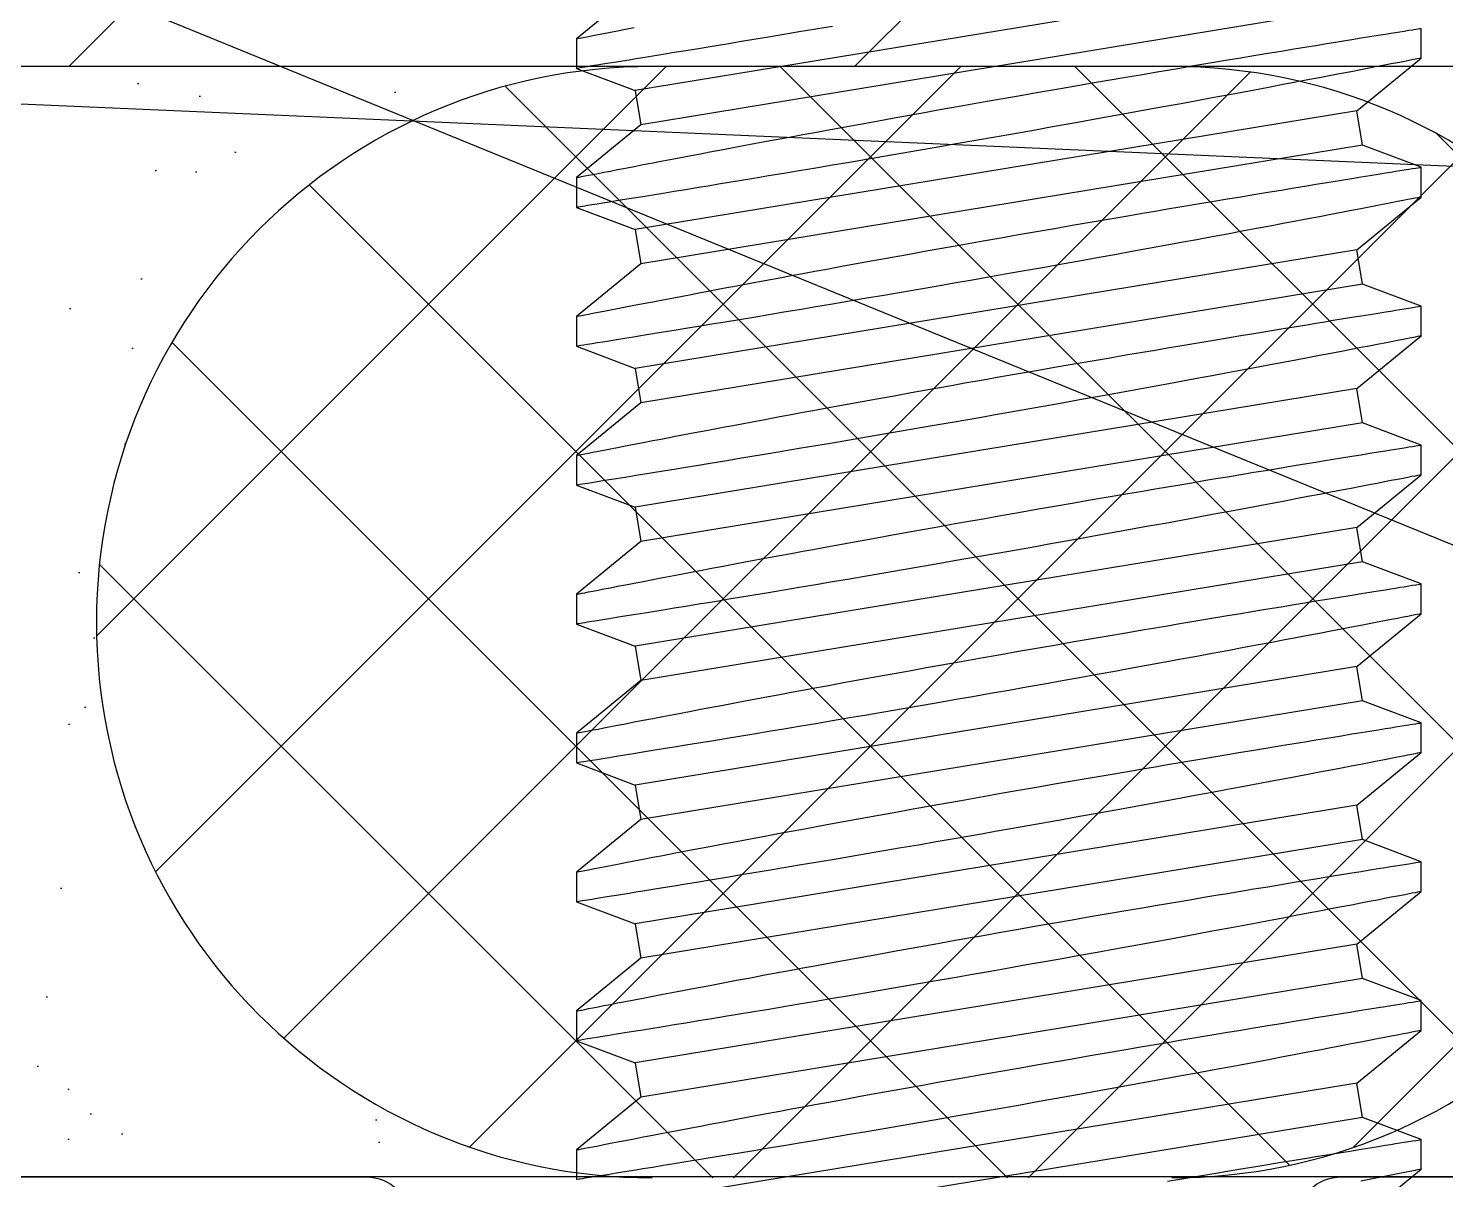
# Model space of a CAD drawing. Extents: x -8.2 to 7.4, y 38.5 to 59.2.
# Drawn here: x -3.2022 to -2.8834, y 43.3809 to 43.6399 of the extents above; entities that cross this region are included whole.
import ezdxf

# ---------------------------------------------------------------- set-up
doc = ezdxf.new("R2010")
doc.units = 0
doc.header["$MEASUREMENT"] = 0
doc.layers.get('0').update_dxf_attribs({"linetype": 'CONTINUOUS'})
for name, color, linetype in [('DIM', 7, 'CONTINUOUS'), ('FRAME', 1, 'CONTINUOUS'), ('GASKET', 1, 'CONTINUOUS'), ('HATCH1', 4, 'CONTINUOUS'), ('MISC', 7, 'CONTINUOUS'), ('SEALANT', 1, 'CONTINUOUS')]:
    doc.layers.add(name, color=color, linetype=linetype)
doc.styles.get("Standard").update_dxf_attribs({"font": 'arial.ttf'})
doc.dimstyles.new('FULL SCALE', dxfattribs={"dimscale": 0.75, "dimtxt": 0.18, "dimasz": 0.18, "dimexe": 0.18, "dimexo": 0.0625, "dimgap": 0.09, "dimtad": 0, "dimtih": 1, "dimtoh": 1, "dimdec": 3, "dimzin": 0, "dimdsep": 46, "dimtxsty": 'Standard', "dimcen": 0.09, "dimadec": 0, "dimazin": 0, "dimtfac": 1, "dimtdec": 3, "dimtofl": 0, "dimtmove": 0, "dimatfit": 3, "dimfxl": 0, "dimtolj": 1, "dimtzin": 0, "dimarcsym": 0})

# ---------------------------------------------------------------- blocks, each defined once
blk = doc.blocks.new('A$C03F823DF')
at = {"color": 7, "linetype": 'Continuous'}
for p, q in [((0.6122, 0.276), (0.6055, 0.276)), ((0.62406, 0.26153), (0.6122, 0.276)), ((0.63675, 0.276), (0.63177, 0.2628)), ((0.64345, 0.276), (0.63675, 0.276)), ((0.65531, 0.26153), (0.64345, 0.276)), ((0.668, 0.276), (0.66302, 0.2628)), ((0.6747, 0.276), (0.668, 0.276)), ((0.68656, 0.26153), (0.6747, 0.276)), ((0.69925, 0.276), (0.69427, 0.2628)), ((0.70595, 0.276), (0.69925, 0.276)), ((0.71781, 0.26153), (0.70595, 0.276)), ((0.7305, 0.276), (0.72552, 0.2628)), ((0.7372, 0.276), (0.7305, 0.276)), ((0.74906, 0.26153), (0.7372, 0.276)), ((0.76175, 0.276), (0.75677, 0.2628)), ((0.76845, 0.276), (0.76175, 0.276)), ((0.78031, 0.26153), (0.76845, 0.276)), ((0.793, 0.276), (0.78802, 0.2628)), ((0.7997, 0.276), (0.793, 0.276)), ((0.81156, 0.26153), (0.7997, 0.276)), ((0.82425, 0.276), (0.81927, 0.2628)), ((0.83095, 0.276), (0.82425, 0.276)), ((0.84281, 0.26153), (0.83095, 0.276)), ((0.8555, 0.276), (0.85052, 0.2628)), ((0.8622, 0.276), (0.8555, 0.276)), ((0.87406, 0.26153), (0.8622, 0.276)), ((0.61951, 0.0992), (0.59281, 0.26153)), ((0.62722, 0.10047), (0.60052, 0.2628)), ((0.63177, 0.2628), (0.62406, 0.26153)), ((0.65076, 0.0992), (0.62406, 0.26153)), ((0.65847, 0.10047), (0.63177, 0.2628)), ((0.66302, 0.2628), (0.65531, 0.26153)), ((0.68201, 0.0992), (0.65531, 0.26153)), ((0.68972, 0.10047), (0.66302, 0.2628)), ((0.69427, 0.2628), (0.68656, 0.26153)), ((0.71326, 0.0992), (0.68656, 0.26153)), ((0.72097, 0.10047), (0.69427, 0.2628)), ((0.72552, 0.2628), (0.71781, 0.26153)), ((0.74451, 0.0992), (0.71781, 0.26153)), ((0.75222, 0.10047), (0.72552, 0.2628)), ((0.75677, 0.2628), (0.74906, 0.26153)), ((0.77576, 0.0992), (0.74906, 0.26153)), ((0.78347, 0.10047), (0.75677, 0.2628)), ((0.78802, 0.2628), (0.78031, 0.26153)), ((0.80701, 0.0992), (0.78031, 0.26153)), ((0.81472, 0.10047), (0.78802, 0.2628)), ((0.81927, 0.2628), (0.81156, 0.26153)), ((0.83826, 0.0992), (0.81156, 0.26153)), ((0.84597, 0.10047), (0.81927, 0.2628)), ((0.85052, 0.2628), (0.84281, 0.26153)), ((0.86951, 0.0992), (0.84281, 0.26153)), ((0.87722, 0.10047), (0.85052, 0.2628)), ((0.59597, 0.10047), (0.60783, 0.086)), ((0.61453, 0.086), (0.61951, 0.0992)), ((0.61951, 0.0992), (0.62722, 0.10047)), ((0.62722, 0.10047), (0.63908, 0.086)), ((0.64578, 0.086), (0.65076, 0.0992)), ((0.65076, 0.0992), (0.65847, 0.10047)), ((0.65847, 0.10047), (0.67033, 0.086)), ((0.67703, 0.086), (0.68201, 0.0992)), ((0.68201, 0.0992), (0.68972, 0.10047)), ((0.68972, 0.10047), (0.70158, 0.086)), ((0.70828, 0.086), (0.71326, 0.0992)), ((0.71326, 0.0992), (0.72097, 0.10047)), ((0.72097, 0.10047), (0.73283, 0.086)), ((0.73953, 0.086), (0.74451, 0.0992)), ((0.74451, 0.0992), (0.75222, 0.10047)), ((0.75222, 0.10047), (0.76408, 0.086)), ((0.77078, 0.086), (0.77576, 0.0992)), ((0.77576, 0.0992), (0.78347, 0.10047)), ((0.78347, 0.10047), (0.79533, 0.086)), ((0.80203, 0.086), (0.80701, 0.0992)), ((0.80701, 0.0992), (0.81472, 0.10047)), ((0.81472, 0.10047), (0.82658, 0.086)), ((0.83328, 0.086), (0.83826, 0.0992)), ((0.83826, 0.0992), (0.84597, 0.10047)), ((0.84597, 0.10047), (0.85783, 0.086)), ((0.60783, 0.086), (0.61453, 0.086)), ((0.63908, 0.086), (0.64578, 0.086)), ((0.67033, 0.086), (0.67703, 0.086)), ((0.70158, 0.086), (0.70828, 0.086)), ((0.73283, 0.086), (0.73953, 0.086)), ((0.76408, 0.086), (0.77078, 0.086)), ((0.79533, 0.086), (0.80203, 0.086)), ((0.82658, 0.086), (0.83328, 0.086)), ((0.85783, 0.086), (0.86453, 0.086))]:
    blk.add_line(p, q, dxfattribs=at)
at = {"color": 7, "linetype": 'Continuous', "flags": 128}
for points in [[(0.60783, 0.08601), (0.60783, 0.086), (0.60781, 0.0861), (0.60776, 0.08636), (0.60768, 0.08678), (0.60756, 0.08736), (0.60742, 0.0881), (0.60724, 0.089), (0.60703, 0.09007), (0.60679, 0.0913), (0.60652, 0.0927), (0.60623, 0.0942), (0.60591, 0.09584), (0.60556, 0.09765), (0.60519, 0.09959)], [(0.60514, 0.14305), (0.6056, 0.14029), (0.60606, 0.13756), (0.60652, 0.13485), (0.60697, 0.13218), (0.60741, 0.12956), (0.60783, 0.12699), (0.6084, 0.12361), (0.60891, 0.12049), (0.60941, 0.11746), (0.6099, 0.11453), (0.61036, 0.11172), (0.6107, 0.10966), (0.61102, 0.10767), (0.61134, 0.10576), (0.61164, 0.10392), (0.61202, 0.10157), (0.61236, 0.09947), (0.61268, 0.09751), (0.61297, 0.09568), (0.61324, 0.094), (0.61343, 0.09283), (0.61361, 0.09175), (0.61377, 0.09075), (0.61391, 0.08984), (0.61409, 0.08877), (0.61422, 0.08791), (0.61434, 0.08721), (0.61442, 0.08666), (0.61449, 0.08628), (0.61451, 0.0861), (0.61453, 0.08601), (0.61453, 0.08601)], [(0.63908, 0.08601), (0.63908, 0.086), (0.63906, 0.0861), (0.63901, 0.08636), (0.63893, 0.08678), (0.63881, 0.08736), (0.63867, 0.0881), (0.63849, 0.08901), (0.63828, 0.09007), (0.63804, 0.09131), (0.63777, 0.0927), (0.63748, 0.09421), (0.63716, 0.09585), (0.63681, 0.09765), (0.63644, 0.09959), (0.63603, 0.1017), (0.6356, 0.10394), (0.63514, 0.10633), (0.63466, 0.10885), (0.63417, 0.11145), (0.63365, 0.11417), (0.63311, 0.11702), (0.63255, 0.11997), (0.63212, 0.12229), (0.63167, 0.12466), (0.63122, 0.12709), (0.63075, 0.12958), (0.63012, 0.133), (0.62948, 0.13646), (0.62883, 0.13999), (0.62816, 0.14361), (0.62749, 0.1473), (0.62697, 0.15014), (0.62645, 0.15301), (0.62592, 0.15592), (0.62539, 0.15886), (0.62467, 0.16284), (0.62397, 0.16676), (0.62344, 0.16974), (0.6229, 0.17274), (0.62237, 0.17575), (0.62184, 0.17877), (0.6213, 0.18183), (0.62076, 0.18488), (0.62022, 0.18795), (0.61969, 0.19101), (0.61898, 0.19511), (0.61829, 0.19905), (0.61762, 0.20297), (0.61695, 0.20685), (0.61629, 0.21075), (0.61563, 0.21459), (0.61498, 0.21843), (0.61434, 0.2222), (0.61372, 0.22591), (0.61313, 0.2294), (0.61256, 0.2328), (0.61201, 0.23613), (0.61147, 0.23937), (0.61107, 0.24176), (0.61069, 0.24409), (0.61031, 0.24636), (0.60995, 0.24857), (0.60948, 0.25142), (0.60906, 0.25403), (0.60865, 0.2565), (0.60827, 0.25886), (0.6079, 0.26109), (0.60765, 0.26269), (0.6074, 0.2642), (0.60717, 0.26563), (0.60695, 0.26698), (0.60668, 0.26865), (0.60645, 0.27009), (0.60624, 0.27138), (0.60606, 0.27253), (0.6059, 0.27351), (0.6058, 0.27415), (0.60571, 0.27469), (0.60564, 0.27515), (0.60558, 0.2755), (0.60553, 0.27583), (0.6055, 0.27598), (0.6055, 0.27598)], [(0.6122, 0.27598), (0.61221, 0.27596), (0.61225, 0.27576), (0.61232, 0.27539), (0.61242, 0.27485), (0.61256, 0.27415), (0.61273, 0.27331), (0.61292, 0.27232), (0.61314, 0.27117), (0.6134, 0.26986), (0.61368, 0.26839), (0.614, 0.26677), (0.61434, 0.26498), (0.61472, 0.26306), (0.61511, 0.26103), (0.61552, 0.25887), (0.61596, 0.25656), (0.61643, 0.25413), (0.6168, 0.2522), (0.61718, 0.25021), (0.61757, 0.24814), (0.61797, 0.246), (0.61854, 0.24303), (0.61911, 0.24), (0.61969, 0.23688), (0.6203, 0.23363), (0.62092, 0.2303), (0.6214, 0.22771), (0.62189, 0.22508), (0.62238, 0.2224), (0.62288, 0.21967), (0.62357, 0.21594), (0.62425, 0.21222), (0.62493, 0.20844), (0.62563, 0.20458), (0.62633, 0.20069), (0.62687, 0.1977), (0.62741, 0.1947), (0.62795, 0.19168), (0.62849, 0.18864), (0.62921, 0.18454), (0.62992, 0.18055), (0.63062, 0.17655), (0.63132, 0.17255), (0.63202, 0.16851), (0.63272, 0.16449), (0.63342, 0.16044), (0.63411, 0.15643), (0.63479, 0.15244), (0.63543, 0.14866), (0.63591, 0.14584), (0.63639, 0.14305), (0.63685, 0.14029), (0.63731, 0.13756), (0.63777, 0.13485), (0.63822, 0.13218), (0.63866, 0.12956), (0.63908, 0.12699), (0.63965, 0.12361), (0.64016, 0.12049), (0.64066, 0.11746), (0.64115, 0.11453), (0.64161, 0.11172), (0.64195, 0.10966), (0.64227, 0.10767), (0.64259, 0.10576), (0.64289, 0.10392), (0.64327, 0.10157), (0.64361, 0.09947), (0.64393, 0.09751), (0.64422, 0.09568), (0.64449, 0.094), (0.64468, 0.09283), (0.64486, 0.09175), (0.64502, 0.09075), (0.64516, 0.08984), (0.64534, 0.08877), (0.64547, 0.08791), (0.64559, 0.08721), (0.64567, 0.08666), (0.64574, 0.08628), (0.64576, 0.0861), (0.64578, 0.08601), (0.64578, 0.08601)], [(0.67033, 0.08601), (0.67033, 0.086), (0.67031, 0.0861), (0.67026, 0.08636), (0.67018, 0.08678), (0.67006, 0.08736), (0.66992, 0.0881), (0.66974, 0.089), (0.66953, 0.09007), (0.66929, 0.0913), (0.66902, 0.0927), (0.66873, 0.0942), (0.66841, 0.09584), (0.66806, 0.09765), (0.66769, 0.09959), (0.66728, 0.10169), (0.66686, 0.10392), (0.6664, 0.10632), (0.66591, 0.10885), (0.66542, 0.11144), (0.66491, 0.11415), (0.66436, 0.117), (0.6638, 0.11997), (0.66322, 0.12306), (0.66263, 0.12625), (0.662, 0.12958), (0.66137, 0.133), (0.66073, 0.13644), (0.66008, 0.13996), (0.65941, 0.1436), (0.65874, 0.1473), (0.65805, 0.15108), (0.65735, 0.15492), (0.65664, 0.15886), (0.65592, 0.16284), (0.65522, 0.16676), (0.65451, 0.17071), (0.6538, 0.17474), (0.65309, 0.17877), (0.65237, 0.18284), (0.65166, 0.1869), (0.65094, 0.19101), (0.65023, 0.19511), (0.64954, 0.19905), (0.64887, 0.20296), (0.6482, 0.20685), (0.64754, 0.21071), (0.64688, 0.21459), (0.64623, 0.21842), (0.64559, 0.2222), (0.64497, 0.22591), (0.64439, 0.22938), (0.64382, 0.23277), (0.64326, 0.23612), (0.64272, 0.23937), (0.6422, 0.24253), (0.64169, 0.24559), (0.6412, 0.24857), (0.64073, 0.25142), (0.64031, 0.25401), (0.6399, 0.25648), (0.63952, 0.25886), (0.63915, 0.26109), (0.63881, 0.26319), (0.6385, 0.26515), (0.6382, 0.26698), (0.63793, 0.26865), (0.6377, 0.27009), (0.63749, 0.27137), (0.63731, 0.27252), (0.63715, 0.27351), (0.63701, 0.27434), (0.63691, 0.275), (0.63683, 0.2755), (0.63678, 0.27583), (0.63675, 0.27598), (0.63675, 0.27598)], [(0.64345, 0.27598), (0.64346, 0.27596), (0.6435, 0.27576), (0.64357, 0.27539), (0.64367, 0.27485), (0.64381, 0.27415), (0.64398, 0.27331), (0.64417, 0.27232), (0.64439, 0.27117), (0.64465, 0.26986), (0.64493, 0.26839), (0.64525, 0.26677), (0.64559, 0.26498), (0.64597, 0.26306), (0.64636, 0.26103), (0.64677, 0.25887), (0.64721, 0.25656), (0.64768, 0.25413), (0.64805, 0.2522), (0.64843, 0.25021), (0.64882, 0.24814), (0.64922, 0.246), (0.64979, 0.24303), (0.65036, 0.24), (0.65094, 0.23688), (0.65155, 0.23363), (0.65217, 0.2303), (0.65265, 0.22771), (0.65314, 0.22508), (0.65363, 0.2224), (0.65413, 0.21967), (0.65482, 0.21594), (0.6555, 0.21222), (0.65618, 0.20844), (0.65688, 0.20458), (0.65758, 0.20069), (0.65812, 0.1977), (0.65866, 0.1947), (0.6592, 0.19168), (0.65974, 0.18864), (0.66046, 0.18454), (0.66117, 0.18055), (0.66187, 0.17655), (0.66257, 0.17255), (0.66327, 0.16851), (0.66397, 0.16449), (0.66467, 0.16044), (0.66536, 0.15643), (0.66604, 0.15244), (0.66668, 0.14866), (0.66716, 0.14584), (0.66764, 0.14305), (0.6681, 0.14029), (0.66856, 0.13756), (0.66902, 0.13485), (0.66947, 0.13218), (0.66991, 0.12956), (0.67033, 0.12699), (0.6709, 0.12361), (0.67141, 0.12049), (0.67191, 0.11746), (0.6724, 0.11453), (0.67286, 0.11172), (0.6732, 0.10966), (0.67352, 0.10767), (0.67384, 0.10576), (0.67414, 0.10392), (0.67452, 0.10157), (0.67486, 0.09947), (0.67518, 0.09751), (0.67547, 0.09568), (0.67574, 0.094), (0.67593, 0.09283), (0.67611, 0.09175), (0.67627, 0.09075), (0.67641, 0.08984), (0.67659, 0.08877), (0.67672, 0.08791), (0.67684, 0.08721), (0.67692, 0.08666), (0.67699, 0.08628), (0.67701, 0.0861), (0.67703, 0.08601), (0.67703, 0.08601)], [(0.70158, 0.08601), (0.70158, 0.086), (0.70156, 0.0861), (0.70151, 0.08636), (0.70143, 0.08678), (0.70131, 0.08736), (0.70117, 0.0881), (0.70099, 0.08901), (0.70078, 0.09007), (0.70054, 0.09131), (0.70027, 0.0927), (0.69998, 0.09421), (0.69966, 0.09585), (0.69931, 0.09765), (0.69894, 0.09959), (0.69853, 0.1017), (0.6981, 0.10394), (0.69764, 0.10633), (0.69716, 0.10885), (0.69667, 0.11145), (0.69615, 0.11417), (0.69561, 0.11702), (0.69505, 0.11997), (0.69462, 0.12229), (0.69417, 0.12466), (0.69372, 0.12709), (0.69325, 0.12958), (0.69262, 0.133), (0.69198, 0.13646), (0.69133, 0.13999), (0.69066, 0.14361), (0.68999, 0.1473), (0.68947, 0.15014), (0.68895, 0.15301), (0.68842, 0.15592), (0.68789, 0.15886), (0.68717, 0.16284), (0.68647, 0.16676), (0.68594, 0.16974), (0.6854, 0.17274), (0.68487, 0.17575), (0.68434, 0.17877), (0.6838, 0.18183), (0.68326, 0.18488), (0.68272, 0.18795), (0.68219, 0.19101), (0.68148, 0.19511), (0.68079, 0.19905), (0.68012, 0.20297), (0.67945, 0.20685), (0.67879, 0.21075), (0.67813, 0.21459), (0.67748, 0.21843), (0.67684, 0.2222), (0.67622, 0.22591), (0.67563, 0.2294), (0.67506, 0.2328), (0.67451, 0.23613), (0.67397, 0.23937), (0.67357, 0.24176), (0.67319, 0.24409), (0.67281, 0.24636), (0.67245, 0.24857), (0.67198, 0.25142), (0.67156, 0.25403), (0.67115, 0.2565), (0.67077, 0.25886), (0.6704, 0.26109), (0.67015, 0.26269), (0.6699, 0.2642), (0.66967, 0.26563), (0.66945, 0.26698), (0.66918, 0.26865), (0.66895, 0.27009), (0.66874, 0.27138), (0.66856, 0.27253), (0.6684, 0.27351), (0.6683, 0.27415), (0.66821, 0.27469), (0.66814, 0.27515), (0.66808, 0.2755), (0.66803, 0.27583), (0.668, 0.27598), (0.668, 0.27598)], [(0.6747, 0.27598), (0.67471, 0.27596), (0.67475, 0.27576), (0.67482, 0.27539), (0.67492, 0.27485), (0.67506, 0.27415), (0.67523, 0.27331), (0.67542, 0.27232), (0.67564, 0.27117), (0.6759, 0.26986), (0.67618, 0.26839), (0.6765, 0.26677), (0.67684, 0.26498), (0.67722, 0.26306), (0.67761, 0.26103), (0.67802, 0.25887), (0.67846, 0.25656), (0.67893, 0.25413), (0.6793, 0.2522), (0.67968, 0.25021), (0.68007, 0.24814), (0.68047, 0.246), (0.68104, 0.24303), (0.68161, 0.24), (0.68219, 0.23688), (0.6828, 0.23363), (0.68342, 0.2303), (0.6839, 0.22771), (0.68439, 0.22508), (0.68488, 0.2224), (0.68538, 0.21967), (0.68607, 0.21594), (0.68675, 0.21222), (0.68743, 0.20844), (0.68813, 0.20458), (0.68883, 0.20069), (0.68937, 0.1977), (0.68991, 0.1947), (0.69045, 0.19168), (0.69099, 0.18864), (0.69171, 0.18454), (0.69242, 0.18055), (0.69312, 0.17655), (0.69382, 0.17255), (0.69452, 0.16851), (0.69522, 0.16449), (0.69592, 0.16044), (0.69661, 0.15643), (0.69729, 0.15244), (0.69793, 0.14866), (0.69841, 0.14584), (0.69889, 0.14305), (0.69935, 0.14029), (0.69981, 0.13756), (0.70027, 0.13485), (0.70072, 0.13218), (0.70116, 0.12956), (0.70158, 0.12699), (0.70215, 0.12361), (0.70266, 0.12049), (0.70316, 0.11746), (0.70365, 0.11453), (0.70411, 0.11172), (0.70445, 0.10966), (0.70477, 0.10767), (0.70509, 0.10576), (0.70539, 0.10392), (0.70577, 0.10157), (0.70611, 0.09947), (0.70643, 0.09751), (0.70672, 0.09568), (0.70699, 0.094), (0.70718, 0.09283), (0.70736, 0.09175), (0.70752, 0.09075), (0.70766, 0.08984), (0.70784, 0.08877), (0.70797, 0.08791), (0.70809, 0.08721), (0.70817, 0.08666), (0.70824, 0.08628), (0.70826, 0.0861), (0.70828, 0.08601), (0.70828, 0.08601)], [(0.73283, 0.08601), (0.73283, 0.086), (0.73281, 0.0861), (0.73276, 0.08636), (0.73268, 0.08678), (0.73256, 0.08736), (0.73242, 0.0881), (0.73224, 0.089), (0.73203, 0.09007), (0.73179, 0.0913), (0.73152, 0.0927), (0.73123, 0.0942), (0.73091, 0.09584), (0.73056, 0.09765), (0.73019, 0.09959), (0.72978, 0.10169), (0.72936, 0.10392), (0.7289, 0.10632), (0.72841, 0.10885), (0.72792, 0.11144), (0.72741, 0.11415), (0.72686, 0.117), (0.7263, 0.11997), (0.72572, 0.12306), (0.72513, 0.12625), (0.7245, 0.12958), (0.72387, 0.133), (0.72323, 0.13644), (0.72258, 0.13996), (0.72191, 0.1436), (0.72124, 0.1473), (0.72055, 0.15108), (0.71985, 0.15492), (0.71914, 0.15886), (0.71842, 0.16284), (0.71772, 0.16676), (0.71701, 0.17071), (0.7163, 0.17474), (0.71559, 0.17877), (0.71487, 0.18284), (0.71416, 0.1869), (0.71344, 0.19101), (0.71273, 0.19511), (0.71204, 0.19905), (0.71137, 0.20296), (0.7107, 0.20685), (0.71004, 0.21071), (0.70938, 0.21459), (0.70873, 0.21842), (0.70809, 0.2222), (0.70747, 0.22591), (0.70689, 0.22938), (0.70632, 0.23277), (0.70576, 0.23612), (0.70522, 0.23937), (0.7047, 0.24253), (0.70419, 0.24559), (0.7037, 0.24857), (0.70323, 0.25142), (0.70281, 0.25401), (0.7024, 0.25648), (0.70202, 0.25886), (0.70165, 0.26109), (0.70131, 0.26319), (0.701, 0.26515), (0.7007, 0.26698), (0.70043, 0.26865), (0.7002, 0.27009), (0.69999, 0.27137), (0.69981, 0.27252), (0.69965, 0.27351), (0.69951, 0.27434), (0.69941, 0.275), (0.69933, 0.2755), (0.69928, 0.27583), (0.69925, 0.27598), (0.69925, 0.27598)], [(0.70595, 0.27598), (0.70596, 0.27596), (0.706, 0.27576), (0.70607, 0.27539), (0.70617, 0.27485), (0.70631, 0.27415), (0.70648, 0.27331), (0.70667, 0.27232), (0.70689, 0.27117), (0.70715, 0.26986), (0.70743, 0.26839), (0.70775, 0.26677), (0.70809, 0.26498), (0.70847, 0.26306), (0.70886, 0.26103), (0.70927, 0.25887), (0.70971, 0.25656), (0.71018, 0.25413), (0.71055, 0.2522), (0.71093, 0.25021), (0.71132, 0.24814), (0.71172, 0.246), (0.71229, 0.24303), (0.71286, 0.24), (0.71344, 0.23688), (0.71405, 0.23363), (0.71467, 0.2303), (0.71515, 0.22771), (0.71564, 0.22508), (0.71613, 0.2224), (0.71663, 0.21967), (0.71732, 0.21594), (0.718, 0.21222), (0.71868, 0.20844), (0.71938, 0.20458), (0.72008, 0.20069), (0.72062, 0.1977), (0.72116, 0.1947), (0.7217, 0.19168), (0.72224, 0.18864), (0.72296, 0.18454), (0.72367, 0.18055), (0.72437, 0.17655), (0.72507, 0.17255), (0.72577, 0.16851), (0.72647, 0.16449), (0.72717, 0.16044), (0.72786, 0.15643), (0.72854, 0.15244), (0.72918, 0.14866), (0.72966, 0.14584), (0.73014, 0.14305), (0.7306, 0.14029), (0.73106, 0.13756), (0.73152, 0.13485), (0.73197, 0.13218), (0.73241, 0.12956), (0.73283, 0.12699), (0.7334, 0.12361), (0.73391, 0.12049), (0.73441, 0.11746), (0.7349, 0.11453), (0.73536, 0.11172), (0.7357, 0.10966), (0.73602, 0.10767), (0.73634, 0.10576), (0.73664, 0.10392), (0.73702, 0.10157), (0.73736, 0.09947), (0.73768, 0.09751), (0.73797, 0.09568), (0.73824, 0.094), (0.73843, 0.09283), (0.73861, 0.09175), (0.73877, 0.09075), (0.73891, 0.08984), (0.73909, 0.08877), (0.73922, 0.08791), (0.73934, 0.08721), (0.73942, 0.08666), (0.73949, 0.08628), (0.73951, 0.0861), (0.73953, 0.08601), (0.73953, 0.08601)], [(0.76408, 0.08601), (0.76408, 0.086), (0.76406, 0.0861), (0.76401, 0.08636), (0.76393, 0.08678), (0.76381, 0.08736), (0.76367, 0.0881), (0.76349, 0.08901), (0.76328, 0.09007), (0.76304, 0.09131), (0.76277, 0.0927), (0.76248, 0.09421), (0.76216, 0.09585), (0.76181, 0.09765), (0.76144, 0.09959), (0.76103, 0.1017), (0.7606, 0.10394), (0.76014, 0.10633), (0.75966, 0.10885), (0.75917, 0.11145), (0.75865, 0.11417), (0.75811, 0.11702), (0.75755, 0.11997), (0.75712, 0.12229), (0.75667, 0.12466), (0.75622, 0.12709), (0.75575, 0.12958), (0.75512, 0.133), (0.75448, 0.13646), (0.75383, 0.13999), (0.75316, 0.14361), (0.75249, 0.1473), (0.75197, 0.15014), (0.75145, 0.15301), (0.75092, 0.15592), (0.75039, 0.15886), (0.74967, 0.16284), (0.74897, 0.16676), (0.74844, 0.16974), (0.7479, 0.17274), (0.74737, 0.17575), (0.74684, 0.17877), (0.7463, 0.18183), (0.74576, 0.18488), (0.74522, 0.18795), (0.74469, 0.19101), (0.74398, 0.19511), (0.74329, 0.19905), (0.74262, 0.20297), (0.74195, 0.20685), (0.74129, 0.21075), (0.74063, 0.21459), (0.73998, 0.21843), (0.73934, 0.2222), (0.73872, 0.22591), (0.73813, 0.2294), (0.73756, 0.2328), (0.73701, 0.23613), (0.73647, 0.23937), (0.73607, 0.24176), (0.73569, 0.24409), (0.73531, 0.24636), (0.73495, 0.24857), (0.73448, 0.25142), (0.73406, 0.25403), (0.73365, 0.2565), (0.73327, 0.25886), (0.7329, 0.26109), (0.73265, 0.26269), (0.7324, 0.2642), (0.73217, 0.26563), (0.73195, 0.26698), (0.73168, 0.26865), (0.73145, 0.27009), (0.73124, 0.27138), (0.73106, 0.27253), (0.7309, 0.27351), (0.7308, 0.27415), (0.73071, 0.27469), (0.73064, 0.27515), (0.73058, 0.2755), (0.73053, 0.27583), (0.7305, 0.27598), (0.7305, 0.27598)], [(0.7372, 0.27598), (0.73721, 0.27596), (0.73725, 0.27576), (0.73732, 0.27539), (0.73742, 0.27485), (0.73756, 0.27415), (0.73773, 0.27331), (0.73792, 0.27232), (0.73814, 0.27117), (0.7384, 0.26986), (0.73868, 0.26839), (0.739, 0.26677), (0.73934, 0.26498), (0.73972, 0.26306), (0.74011, 0.26103), (0.74052, 0.25887), (0.74096, 0.25656), (0.74143, 0.25413), (0.7418, 0.2522), (0.74218, 0.25021), (0.74257, 0.24814), (0.74297, 0.246), (0.74354, 0.24303), (0.74411, 0.24), (0.74469, 0.23688), (0.7453, 0.23363), (0.74592, 0.2303), (0.7464, 0.22771), (0.74689, 0.22508), (0.74738, 0.2224), (0.74788, 0.21967), (0.74857, 0.21594), (0.74925, 0.21222), (0.74993, 0.20844), (0.75063, 0.20458), (0.75133, 0.20069), (0.75187, 0.1977), (0.75241, 0.1947), (0.75295, 0.19168), (0.75349, 0.18864), (0.75421, 0.18454), (0.75492, 0.18055), (0.75562, 0.17655), (0.75632, 0.17255), (0.75702, 0.16851), (0.75772, 0.16449), (0.75842, 0.16044), (0.75911, 0.15643), (0.75979, 0.15244), (0.76043, 0.14866), (0.76091, 0.14584), (0.76139, 0.14305), (0.76185, 0.14029), (0.76231, 0.13756), (0.76277, 0.13485), (0.76322, 0.13218), (0.76366, 0.12956), (0.76408, 0.12699), (0.76465, 0.12361), (0.76516, 0.12049), (0.76566, 0.11746), (0.76615, 0.11453), (0.76661, 0.11172), (0.76695, 0.10966), (0.76727, 0.10767), (0.76759, 0.10576), (0.76789, 0.10392), (0.76827, 0.10157), (0.76861, 0.09947), (0.76893, 0.09751), (0.76922, 0.09568), (0.76949, 0.094), (0.76968, 0.09283), (0.76986, 0.09175), (0.77002, 0.09075), (0.77016, 0.08984), (0.77034, 0.08877), (0.77047, 0.08791), (0.77059, 0.08721), (0.77067, 0.08666), (0.77074, 0.08628), (0.77076, 0.0861), (0.77078, 0.08601), (0.77078, 0.08601)], [(0.79533, 0.08601), (0.79533, 0.086), (0.79531, 0.0861), (0.79526, 0.08636), (0.79518, 0.08678), (0.79506, 0.08736), (0.79492, 0.0881), (0.79474, 0.08901), (0.79453, 0.09007), (0.79429, 0.09131), (0.79402, 0.0927), (0.79373, 0.09421), (0.79341, 0.09585), (0.79306, 0.09765), (0.79269, 0.09959), (0.79228, 0.1017), (0.79185, 0.10394), (0.79139, 0.10633), (0.79091, 0.10885), (0.79042, 0.11145), (0.7899, 0.11417), (0.78936, 0.11702), (0.7888, 0.11997), (0.78837, 0.12229), (0.78792, 0.12466), (0.78747, 0.12709), (0.787, 0.12958), (0.78637, 0.133), (0.78573, 0.13646), (0.78508, 0.13999), (0.78441, 0.14361), (0.78374, 0.1473), (0.78322, 0.15014), (0.7827, 0.15301), (0.78217, 0.15592), (0.78164, 0.15886), (0.78092, 0.16284), (0.78022, 0.16676), (0.77969, 0.16974), (0.77915, 0.17274), (0.77862, 0.17575), (0.77809, 0.17877), (0.77755, 0.18183), (0.77701, 0.18488), (0.77647, 0.18795), (0.77594, 0.19101), (0.77523, 0.19511), (0.77454, 0.19905), (0.77387, 0.20297), (0.7732, 0.20685), (0.77254, 0.21075), (0.77188, 0.21459), (0.77123, 0.21843), (0.77059, 0.2222), (0.76997, 0.22591), (0.76938, 0.2294), (0.76881, 0.2328), (0.76826, 0.23613), (0.76772, 0.23937), (0.76732, 0.24176), (0.76694, 0.24409), (0.76656, 0.24636), (0.7662, 0.24857), (0.76573, 0.25142), (0.76531, 0.25403), (0.7649, 0.2565), (0.76452, 0.25886), (0.76415, 0.26109), (0.7639, 0.26269), (0.76365, 0.2642), (0.76342, 0.26563), (0.7632, 0.26698), (0.76293, 0.26865), (0.7627, 0.27009), (0.76249, 0.27138), (0.76231, 0.27253), (0.76215, 0.27351), (0.76205, 0.27415), (0.76196, 0.27469), (0.76189, 0.27515), (0.76183, 0.2755), (0.76178, 0.27583), (0.76175, 0.27598), (0.76175, 0.27598)], [(0.76845, 0.27598), (0.76846, 0.27596), (0.7685, 0.27576), (0.76857, 0.27539), (0.76867, 0.27485), (0.76881, 0.27415), (0.76898, 0.27331), (0.76917, 0.27232), (0.76939, 0.27117), (0.76965, 0.26986), (0.76993, 0.26839), (0.77025, 0.26677), (0.77059, 0.26498), (0.77097, 0.26306), (0.77136, 0.26103), (0.77177, 0.25887), (0.77221, 0.25656), (0.77268, 0.25413), (0.77305, 0.2522), (0.77343, 0.25021), (0.77382, 0.24814), (0.77422, 0.246), (0.77479, 0.24303), (0.77536, 0.24), (0.77594, 0.23688), (0.77655, 0.23363), (0.77717, 0.2303), (0.77765, 0.22771), (0.77814, 0.22508), (0.77863, 0.2224), (0.77913, 0.21967), (0.77982, 0.21594), (0.7805, 0.21222), (0.78118, 0.20844), (0.78188, 0.20458), (0.78258, 0.20069), (0.78312, 0.1977), (0.78366, 0.1947), (0.7842, 0.19168), (0.78474, 0.18864), (0.78546, 0.18454), (0.78617, 0.18055), (0.78687, 0.17655), (0.78757, 0.17255), (0.78827, 0.16851), (0.78897, 0.16449), (0.78967, 0.16044), (0.79036, 0.15643), (0.79104, 0.15244), (0.79168, 0.14866), (0.79216, 0.14584), (0.79264, 0.14305), (0.7931, 0.14029), (0.79356, 0.13756), (0.79402, 0.13485), (0.79447, 0.13218), (0.79491, 0.12956), (0.79533, 0.12699), (0.7959, 0.12361), (0.79641, 0.12049), (0.79691, 0.11746), (0.7974, 0.11453), (0.79786, 0.11172), (0.7982, 0.10966), (0.79852, 0.10767), (0.79884, 0.10576), (0.79914, 0.10392), (0.79952, 0.10157), (0.79986, 0.09947), (0.80018, 0.09751), (0.80047, 0.09568), (0.80074, 0.094), (0.80093, 0.09283), (0.80111, 0.09175), (0.80127, 0.09075), (0.80141, 0.08984), (0.80159, 0.08877), (0.80172, 0.08791), (0.80184, 0.08721), (0.80192, 0.08666), (0.80199, 0.08628), (0.80201, 0.0861), (0.80203, 0.08601), (0.80203, 0.08601)], [(0.82658, 0.08601), (0.82658, 0.086), (0.82656, 0.0861), (0.82651, 0.08636), (0.82643, 0.08678), (0.82631, 0.08736), (0.82617, 0.0881), (0.82599, 0.089), (0.82578, 0.09007), (0.82554, 0.0913), (0.82527, 0.0927), (0.82498, 0.0942), (0.82466, 0.09584), (0.82431, 0.09765), (0.82394, 0.09959), (0.82353, 0.10169), (0.82311, 0.10392), (0.82265, 0.10632), (0.82216, 0.10885), (0.82167, 0.11144), (0.82116, 0.11415), (0.82061, 0.117), (0.82005, 0.11997), (0.81947, 0.12306), (0.81888, 0.12625), (0.81825, 0.12958), (0.81762, 0.133), (0.81698, 0.13644), (0.81633, 0.13996), (0.81566, 0.1436), (0.81499, 0.1473), (0.8143, 0.15108), (0.8136, 0.15492), (0.81289, 0.15886), (0.81217, 0.16284), (0.81147, 0.16676), (0.81076, 0.17071), (0.81005, 0.17474), (0.80934, 0.17877), (0.80862, 0.18284), (0.80791, 0.1869), (0.80719, 0.19101), (0.80648, 0.19511), (0.80579, 0.19905), (0.80512, 0.20296), (0.80445, 0.20685), (0.80379, 0.21071), (0.80313, 0.21459), (0.80248, 0.21842), (0.80184, 0.2222), (0.80122, 0.22591), (0.80064, 0.22938), (0.80007, 0.23277), (0.79951, 0.23612), (0.79897, 0.23937), (0.79845, 0.24253), (0.79794, 0.24559), (0.79745, 0.24857), (0.79698, 0.25142), (0.79656, 0.25401), (0.79615, 0.25648), (0.79577, 0.25886), (0.7954, 0.26109), (0.79506, 0.26319), (0.79475, 0.26515), (0.79445, 0.26698), (0.79418, 0.26865), (0.79395, 0.27009), (0.79374, 0.27137), (0.79356, 0.27252), (0.7934, 0.27351), (0.79326, 0.27434), (0.79316, 0.275), (0.79308, 0.2755), (0.79303, 0.27583), (0.793, 0.27598), (0.793, 0.27598)], [(0.7997, 0.27598), (0.79971, 0.27596), (0.79975, 0.27576), (0.79982, 0.27539), (0.79992, 0.27485), (0.80006, 0.27415), (0.80023, 0.27331), (0.80042, 0.27232), (0.80064, 0.27117), (0.8009, 0.26986), (0.80118, 0.26839), (0.8015, 0.26677), (0.80184, 0.26498), (0.80222, 0.26306), (0.80261, 0.26103), (0.80302, 0.25887), (0.80346, 0.25656), (0.80393, 0.25413), (0.8043, 0.2522), (0.80468, 0.25021), (0.80507, 0.24814), (0.80547, 0.246), (0.80604, 0.24303), (0.80661, 0.24), (0.80719, 0.23688), (0.8078, 0.23363), (0.80842, 0.2303), (0.8089, 0.22771), (0.80939, 0.22508), (0.80988, 0.2224), (0.81038, 0.21967), (0.81107, 0.21594), (0.81175, 0.21222), (0.81243, 0.20844), (0.81313, 0.20458), (0.81383, 0.20069), (0.81437, 0.1977), (0.81491, 0.1947), (0.81545, 0.19168), (0.81599, 0.18864), (0.81671, 0.18454), (0.81742, 0.18055), (0.81812, 0.17655), (0.81882, 0.17255), (0.81952, 0.16851), (0.82022, 0.16449), (0.82092, 0.16044), (0.82161, 0.15643), (0.82229, 0.15244), (0.82293, 0.14866), (0.82341, 0.14584), (0.82389, 0.14305), (0.82435, 0.14029), (0.82481, 0.13756), (0.82527, 0.13485), (0.82572, 0.13218), (0.82616, 0.12956), (0.82658, 0.12699), (0.82715, 0.12361), (0.82766, 0.12049), (0.82816, 0.11746), (0.82865, 0.11453), (0.82911, 0.11172), (0.82945, 0.10966), (0.82977, 0.10767), (0.83009, 0.10576), (0.83039, 0.10392), (0.83077, 0.10157), (0.83111, 0.09947), (0.83143, 0.09751), (0.83172, 0.09568), (0.83199, 0.094), (0.83218, 0.09283), (0.83236, 0.09175), (0.83252, 0.09075), (0.83266, 0.08984), (0.83284, 0.08877), (0.83297, 0.08791), (0.83309, 0.08721), (0.83317, 0.08666), (0.83324, 0.08628), (0.83326, 0.0861), (0.83328, 0.08601), (0.83328, 0.08601)], [(0.85783, 0.08601), (0.85783, 0.086), (0.85781, 0.0861), (0.85776, 0.08636), (0.85768, 0.08678), (0.85756, 0.08736), (0.85742, 0.0881), (0.85724, 0.08901), (0.85703, 0.09007), (0.85679, 0.09131), (0.85652, 0.0927), (0.85623, 0.09421), (0.85591, 0.09585), (0.85556, 0.09765), (0.85519, 0.09959), (0.85478, 0.1017), (0.85435, 0.10394), (0.85389, 0.10633), (0.85341, 0.10885), (0.85292, 0.11145), (0.8524, 0.11417), (0.85186, 0.11702), (0.8513, 0.11997), (0.85087, 0.12229), (0.85042, 0.12466), (0.84997, 0.12709), (0.8495, 0.12958), (0.84887, 0.133), (0.84823, 0.13646), (0.84758, 0.13999), (0.84691, 0.14361), (0.84624, 0.1473), (0.84572, 0.15014), (0.8452, 0.15301), (0.84467, 0.15592), (0.84414, 0.15886), (0.84342, 0.16284), (0.84272, 0.16676), (0.84219, 0.16974), (0.84165, 0.17274), (0.84112, 0.17575), (0.84059, 0.17877), (0.84005, 0.18183), (0.83951, 0.18488), (0.83897, 0.18795), (0.83844, 0.19101), (0.83773, 0.19511), (0.83704, 0.19905), (0.83637, 0.20297), (0.8357, 0.20685), (0.83504, 0.21075), (0.83438, 0.21459), (0.83373, 0.21843), (0.83309, 0.2222), (0.83247, 0.22591), (0.83188, 0.2294), (0.83131, 0.2328), (0.83076, 0.23613), (0.83022, 0.23937), (0.82982, 0.24176), (0.82944, 0.24409), (0.82906, 0.24636), (0.8287, 0.24857), (0.82823, 0.25142), (0.82781, 0.25403), (0.8274, 0.2565), (0.82702, 0.25886), (0.82665, 0.26109), (0.8264, 0.26269), (0.82615, 0.2642), (0.82592, 0.26563), (0.8257, 0.26698), (0.82543, 0.26865), (0.8252, 0.27009), (0.82499, 0.27138), (0.82481, 0.27253), (0.82465, 0.27351), (0.82455, 0.27415), (0.82446, 0.27469), (0.82439, 0.27515), (0.82433, 0.2755), (0.82428, 0.27583), (0.82425, 0.27598), (0.82425, 0.27598)], [(0.83095, 0.27598), (0.83096, 0.27596), (0.831, 0.27576), (0.83107, 0.27539), (0.83117, 0.27485), (0.83131, 0.27415), (0.83148, 0.27331), (0.83167, 0.27232), (0.83189, 0.27117), (0.83215, 0.26986), (0.83243, 0.26839), (0.83275, 0.26677), (0.83309, 0.26498), (0.83347, 0.26306), (0.83386, 0.26103), (0.83427, 0.25887), (0.83471, 0.25656), (0.83518, 0.25413), (0.83555, 0.2522), (0.83593, 0.25021), (0.83632, 0.24814), (0.83672, 0.246), (0.83729, 0.24303), (0.83786, 0.24), (0.83844, 0.23688), (0.83905, 0.23363), (0.83967, 0.2303), (0.84015, 0.22771), (0.84064, 0.22508), (0.84113, 0.2224), (0.84163, 0.21967), (0.84232, 0.21594), (0.843, 0.21222), (0.84368, 0.20844), (0.84438, 0.20458), (0.84508, 0.20069), (0.84562, 0.1977), (0.84616, 0.1947), (0.8467, 0.19168), (0.84724, 0.18864), (0.84796, 0.18454), (0.84867, 0.18055), (0.84937, 0.17655), (0.85007, 0.17255), (0.85077, 0.16851), (0.85147, 0.16449), (0.85217, 0.16044), (0.85286, 0.15643), (0.85354, 0.15244), (0.85418, 0.14866), (0.85466, 0.14584), (0.85514, 0.14305), (0.8556, 0.14029), (0.85606, 0.13756), (0.85652, 0.13485), (0.85697, 0.13218), (0.85741, 0.12956), (0.85783, 0.12699), (0.8584, 0.12361), (0.85891, 0.12049), (0.85941, 0.11746), (0.8599, 0.11453), (0.86036, 0.11172), (0.8607, 0.10966), (0.86102, 0.10767), (0.86134, 0.10576), (0.86164, 0.10392), (0.86202, 0.10157), (0.86236, 0.09947), (0.86268, 0.09751), (0.86297, 0.09568), (0.86324, 0.094), (0.86343, 0.09283), (0.86361, 0.09175), (0.86377, 0.09075), (0.86391, 0.08984), (0.86409, 0.08877), (0.86422, 0.08791), (0.86434, 0.08721), (0.86442, 0.08666), (0.86449, 0.08628), (0.86451, 0.0861), (0.86453, 0.08601), (0.86453, 0.08601)], [(0.86498, 0.21843), (0.86434, 0.2222), (0.86372, 0.22591), (0.86313, 0.2294), (0.86256, 0.2328), (0.86201, 0.23613), (0.86147, 0.23937), (0.86107, 0.24176), (0.86069, 0.24409), (0.86031, 0.24636), (0.85995, 0.24857), (0.85948, 0.25142), (0.85906, 0.25403), (0.85865, 0.2565), (0.85827, 0.25886), (0.8579, 0.26109), (0.85765, 0.26269), (0.8574, 0.2642), (0.85717, 0.26563), (0.85695, 0.26698), (0.85668, 0.26865), (0.85645, 0.27009), (0.85624, 0.27138), (0.85606, 0.27253), (0.8559, 0.27351), (0.8558, 0.27415), (0.85571, 0.27469), (0.85564, 0.27515), (0.85558, 0.2755), (0.85553, 0.27583), (0.8555, 0.27598), (0.8555, 0.27598)], [(0.8622, 0.27598), (0.86221, 0.27596), (0.86225, 0.27576), (0.86232, 0.27539), (0.86242, 0.27485), (0.86256, 0.27415), (0.86273, 0.27331), (0.86292, 0.27232), (0.86314, 0.27117), (0.8634, 0.26986), (0.86368, 0.26839), (0.864, 0.26677), (0.86434, 0.26498), (0.86472, 0.26306)]]:
    blk.add_lwpolyline(points, dxfattribs=at)
blk = doc.blocks.new('3700-HEAD')
blk.add_lwpolyline([(0.01, 2.078), (0.26961, 2.078, -0.414214), (0.27961, 2.068), (0.27961, 1.98953, 0.733941), (0.29781, 1.98381, -0.034035), (0.31119, 2.00045, -0.505732), (0.36883, 1.99404), (0.36935, 1.99314, -0.327538), (0.3647, 1.9508, 0.652778), (0.42659, 1.81, 0.660027), (0.48731, 1.95204, -0.193039), (0.479, 1.97277), (0.479, 2.068, -0.414214), (0.489, 2.078), (0.72734, 2.078, -0.414214), (0.73734, 2.068), (0.73734, 1.9325, -0.585524), (0.72536, 1.92578), (0.66559, 1.95927, 0.137872), (0.65944, 1.961), (0.65073, 1.961, 0.414214), (0.63892, 1.94919), (0.63892, 1.63566, -0.213422)], format="xyb")

msp = doc.modelspace()

# ---------------------------------------------------------------- hatches: boundary and pattern name
h = msp.add_hatch()
h.set_pattern_fill('ANSI31', color=256, style=0)
h.set_pattern_definition([(45, (1.95074, 0.51516), (-0.08838835, 0.08838835), [])])
h.paths.add_polyline_path([(-3.39584, 44.25632), (-3.39584, 43.63132), (-2.16084, 43.63138), (-2.16084, 44.25632)])
h.paths.add_polyline_path([(-1.88084, 44.25632), (-1.88084, 43.6314), (-1.16084, 43.63145), (-1.16084, 44.25632)])
edge = h.paths.add_edge_path()
edge.add_line((-0.88084, 44.25632), (-0.88084, 43.63146))
edge.add_line((-0.88084, 43.63146), (0.19884, 43.63151))
edge.add_arc((0.20122, 43.50653), 0.125, 88.914, 91.092, ccw=False)
edge.add_line((0.20359, 43.63151), (0.31613, 43.63151))
edge.add_arc((0.31816, 43.50653), 0.125, 89.0743, 90.9318, ccw=False)
edge.add_line((0.32018, 43.63151), (0.63016, 43.63153))
edge.add_line((0.63016, 43.63153), (2.32816, 43.63153))
edge.add_line((2.32816, 43.63153), (2.32816, 44.25632))
edge.add_line((2.32816, 44.25632), (-0.88084, 44.25632))
at = {"layer": 'DIM', "linetype": 'Continuous'}
h = msp.add_hatch(dxfattribs=at)
h.set_pattern_fill('AR-SAND', color=256, scale=0.03, angle=-90, style=0)
h.set_pattern_definition([(52.5, (-51.107083, 46.49465), (0.057804713, -0.0018898), [0, -0.0456, 0, -0.051, 0, -0.04875]), (82.5, (-51.10708, 46.49465), (0.08466438, 0.0530933), [0, -0.0246, 0, -0.0411, 0, -0.01575]), (122.5, (-51.107083, 46.45775), (0.00016977, 0.093424256), [0, -0.015, 0, -0.054, 0, -0.0705]), (132.5, (-51.10708, 46.45775), (0.02633027, 0.0901838), [0, -0.0075, 0, -0.0354, 0, -0.0405])])
h.paths.add_polyline_path([(-3.06189, 43.38132), (-3.37389, 43.38132, 0.496), (-3.37389, 43.63132), (-3.06189, 43.63132, 1)])
at = {"layer": 'HATCH1', "linetype": 'Continuous'}
h = msp.add_hatch(dxfattribs=at)
h.set_pattern_fill('ANSI37', color=256, scale=0.375, style=0)
h.set_pattern_definition([(315, (-51.107083, 46.49465), (-0.03314563, -0.03314563), []), (225, (-51.107083, 46.49465), (-0.03314563, 0.03314563), [])])
edge = h.paths.add_edge_path()
edge.add_arc((-3.06189, 43.50632), 0.125, 90, 270)
edge.add_line((-3.06189, 43.38132), (-2.94495, 43.38132))
edge.add_arc((-2.94495, 43.50632), 0.125, 270, 450)
edge.add_line((-2.94495, 43.63132), (-3.06189, 43.63132))

# ---------------------------------------------------------------- linework, layer by layer
at = {"layer": 'GASKET'}
msp.add_lwpolyline([(2.32816, 43.38153), (2.32816, 43.63153), (-3.39584, 43.63132), (2.32816, 43.38153), (-3.39584, 43.38153), (-3.39584, 43.63132)], dxfattribs=at)
at = {"layer": 'SEALANT'}
for centre, start, end in [((-3.06189, 43.50632), 90, 270), ((-2.94495, 43.50632), 270, 90)]:
    msp.add_arc(centre, 0.125, start, end, dxfattribs=at)

# ---------------------------------------------------------------- block references
at = {"layer": 'FRAME'}
msp.add_blockref('3700-HEAD', (-3.39584, 41.30353), dxfattribs=at)
at = {"layer": 'MISC', "rotation": 90}
msp.add_blockref('A$C03F823DF', (-2.80288, 42.77539), dxfattribs=at)

# ---------------------------------------------------------------- leaders
at = {"layer": 'DIM', "annotation_type": 0, "has_hookline": 1, "hookline_direction": 1, "text_width": 2.17179}
msp.add_leader([(-2.20791, 43.24838), (-3.59015, 43.81301), (-3.83197, 43.81301)], dimstyle='FULL SCALE', override={"dimgap": 0.09, "dimtad": 0}, dxfattribs=at)

doc.saveas('drawing.dxf')
